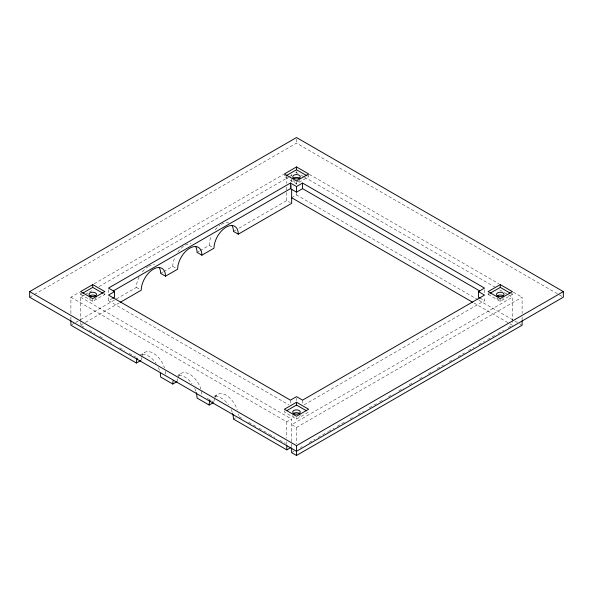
<?xml version="1.0" encoding="UTF-8"?>
<svg xmlns="http://www.w3.org/2000/svg" width="593" height="593" viewBox="0 0 593 593"><rect width="100%" height="100%" fill="white"/><g stroke="black" fill="none" stroke-linecap="round" stroke-linejoin="round"><path stroke-width="0.44" stroke-dasharray="2.96 2.22" d="M29.65 297.197L33.66 294.884M34.461 294.424L296.5 143.135L558.539 294.424M70.893 313.467L70.893 297.197L79.684 292.119M94.079 283.81L283.595 174.394M80.596 293.001L80.596 294.402L82.108 293.52M80.596 321.599L80.596 297.197L84.591 294.891M85.392 294.432L88.587 292.586M89.387 292.127L93.383 289.814M98.979 286.582L288.45 177.196M289.251 176.736L291.645 175.35M80.596 294.402L92.723 301.4L104.85 294.402L104.85 293.001M108.489 297.501L108.489 300.703L113.041 298.079M71.686 324.749L74.881 322.903M75.682 322.444L79.677 320.138M80.478 319.679L115.62 299.383M116.421 298.924L136.39 287.397A17.153 9.903 -60 0 1 139.096 277.02M160.651 273.388L162.927 272.076M163.683 271.638L172.778 266.39A17.153 9.903 -60 0 1 175.091 256.821M197.039 252.381L199.315 251.069M200.071 250.631L209.166 245.376A17.153 9.903 -60 0 1 211.486 235.814M233.427 231.374L235.814 229.995M239.001 228.157L286.797 200.56L290.259 202.561M291.645 197.758L296.5 194.956L478.106 299.806M80.596 325.209L84.584 322.911M85.385 322.451L119.697 302.638M139.941 355.177L144.796 352.375M177.715 375.384L181.184 373.382M214.103 396.391L217.572 394.389M233.427 419.051L235.503 417.85M488.15 293.001L488.15 294.402L489.662 293.52M304.165 404.819L484.511 300.703L484.511 297.501M70.893 297.197L286.797 421.853L291.645 419.051L291.645 447.063M284.373 410.645L284.373 412.046L296.5 419.051L308.627 412.046L308.627 410.645M488.15 294.402L500.277 301.4L512.404 294.402L512.404 293.001M512.404 321.599L512.404 297.197L291.645 424.655L296.5 427.457L522.107 297.197L522.107 313.467M291.645 452.667L294.046 451.28M300.443 447.589L302.045 446.662M309.242 442.504L314.846 439.272M318.041 437.426L327.64 431.882M328.44 431.422L334.037 428.19M337.239 426.345L344.437 422.186M350.04 418.954L352.435 417.568M358.039 414.337L363.635 411.105M369.231 407.873L373.234 405.56M374.035 405.101L376.429 403.714M379.631 401.869L382.833 400.023M388.43 396.791L393.226 394.019M398.83 390.787L403.625 388.015M409.229 384.783L412.424 382.937M419.622 378.779L422.824 376.933M428.42 373.701L433.224 370.929M437.219 368.624L443.616 364.925M449.22 361.693L454.016 358.921M458.018 356.615L464.415 352.917M468.411 350.611L474.015 347.379M478.81 344.607L484.414 341.375M487.609 339.53L494.807 335.371M498.009 333.525L503.605 330.294M508.409 327.521L511.603 325.676M559.34 294.884L563.35 297.197M309.301 174.335L498.906 283.802M513.308 292.119L522.107 297.197M510.892 293.52L512.404 294.402M295.648 172.059L298.049 173.438M301.244 175.291L303.646 176.677M304.446 177.137L494.807 287.042M499.61 289.814L503.605 292.119M504.406 292.579L507.608 294.432M508.409 294.891L512.404 297.197M479.959 298.079L484.511 300.703M478.907 300.273L514.109 320.591M514.909 321.058L518.912 323.363M519.713 323.83L521.306 324.749M474.015 303.045L509.209 323.363M510.01 323.83L512.404 325.209L512.404 322.503M209.166 245.376L212.635 247.377M172.778 266.39L176.247 268.392M136.39 287.397L139.859 289.399M103.338 293.52L104.85 294.402M108.489 300.703L288.835 404.819M80.596 297.197L291.645 419.051M81.389 325.676L84.584 327.514M89.373 330.279L94.962 333.503M99.743 336.268L103.738 338.573M109.32 341.798L114.108 344.563M119.697 347.787L124.486 350.552M129.274 353.317L136.457 357.46M207.194 398.303L213.258 401.809M239.075 416.709L243.056 419.006M248.63 422.231L252.618 424.529M253.411 424.988L255.805 426.367M258.985 428.205L262.973 430.511M263.766 430.97L268.547 433.728M269.341 434.187L274.922 437.404M279.703 440.162L285.277 443.386M522.107 317.077L522.107 319.79M500.277 299.302L500.277 301.4M484.511 289.695L484.511 293.698M308.627 174.646L308.627 176.751L296.5 183.756L284.373 176.751L284.373 174.646M302.563 400.142L302.563 404.945M296.5 139.133L296.5 143.135M296.5 171.466L296.5 173.275M296.5 181.406L296.5 185.016M296.5 193.148L296.5 194.956M296.5 398.244L296.5 400.646M296.5 417.65L296.5 419.051M296.5 427.457L296.5 443.72M291.645 174.268L291.645 176.069M291.645 178.96L291.645 184.386M291.645 185.105L291.645 187.818M290.437 400.142L290.437 404.945M286.797 176.165L286.797 183.393M286.797 187.003L286.797 191.524M286.797 192.429L286.797 200.56M286.797 421.853L286.797 438.116M286.797 441.733L286.797 444.446M108.489 289.695L108.489 293.698M92.723 299.302L92.723 301.4M80.596 322.503L80.596 324.312M70.893 317.077L70.893 319.79M299.769 415.938A3.773 2.179 0 0 1 299.168 416.39M293.831 416.39A3.773 2.179 0 0 1 293.231 415.938M292.853 415.411A3.773 2.179 0 0 1 292.727 414.848M300.273 414.848A3.773 2.179 0 0 1 300.147 415.411M96.37 297.768A3.773 2.179 0 0 1 94.613 299.087M90.84 299.087A3.773 2.179 0 0 1 90.054 298.739M89.454 298.286A3.773 2.179 0 0 1 89.076 297.768M299.769 180.643A3.773 2.179 0 0 1 295.522 181.658M294.61 181.436A3.773 2.179 0 0 1 293.231 180.643M503.924 297.768A3.773 2.179 0 0 1 503.546 298.286M502.946 298.739A3.773 2.179 0 0 1 502.16 299.087M499.299 299.302A3.773 2.179 0 0 1 496.63 297.768M215.229 229.75A17.153 9.903 -60 0 1 220.033 225.177M221.3 224.369A17.153 9.903 -60 0 1 229.098 223.146M177.781 252.166A17.153 9.903 -60 0 1 190.976 243.753M142.453 271.764A17.153 9.903 -60 0 1 147.887 266.768M148.517 266.39A17.153 9.903 -60 0 1 154.588 264.76M214.043 401.35A17.153 9.903 60 0 1 214.429 398.859M214.94 397.421A17.153 9.903 60 0 1 225.992 395.153A17.153 9.903 60 0 1 237.23 409.948M238.127 413.973A17.153 9.903 60 0 1 238.26 415.515M142.453 354.399A17.153 9.903 60 0 1 154.588 361.404M155.121 362.093A17.153 9.903 60 0 1 156.152 363.553M158.331 367.467A17.153 9.903 60 0 1 159.599 370.729M178.841 375.406A17.153 9.903 60 0 1 192.036 383.819M194.719 388.474A17.153 9.903 60 0 1 195.986 391.736M215.229 396.42A17.153 9.903 60 0 1 228.424 404.834M231.114 409.481A17.153 9.903 60 0 1 232.374 412.75M177.633 381.232A17.153 9.903 60 0 1 177.863 378.638M178.041 377.852A17.153 9.903 60 0 1 188.804 373.723A17.153 9.903 60 0 1 200.842 388.934M201.479 391.38A17.153 9.903 60 0 1 201.887 395.242M141.245 360.225A17.153 9.903 60 0 1 141.475 357.623M141.653 356.838A17.153 9.903 60 0 1 152.416 352.716A17.153 9.903 60 0 1 164.454 367.927M165.232 371.166A17.153 9.903 60 0 1 165.499 374.235"/><path stroke-width="0.89" d="M29.65 291.6L296.5 137.532L563.35 291.6L563.35 297.197L296.5 451.266L29.65 297.197L29.65 291.6L296.5 445.662L563.35 291.6M92.723 284.596L80.596 291.6L92.723 298.598L104.85 291.6L92.723 284.596L92.723 287.397L102.582 293.083M296.5 166.944L284.373 173.949L296.5 180.954L308.627 173.949L296.5 166.944L296.5 169.746L285.885 175.876M82.872 293.083L92.723 287.397M479.959 298.079L478.44 297.197L478.44 291.6L484.511 288.094L302.563 183.052L296.5 186.55L290.437 183.052L108.489 288.094L114.56 291.6L114.56 297.197L113.041 298.079M113.3 290.926L290.437 188.656L296.5 192.154L302.563 188.656L479.7 290.926M114.56 291.6L108.489 295.099L290.437 400.142L296.5 396.643L302.563 400.142L484.511 295.099L478.44 291.6M120.498 302.178L141.245 290.199A17.153 9.903 -60 0 1 153.372 269.185A17.153 9.903 -60 0 1 165.499 276.19L177.633 269.192A17.153 9.903 -60 0 1 189.76 248.178A17.153 9.903 -60 0 1 201.887 255.183L214.021 248.178A17.153 9.903 -60 0 1 226.148 227.171A17.153 9.903 -60 0 1 238.275 234.176L291.645 203.362L291.645 188.9M70.893 320.694L70.893 325.209L136.39 363.027L140.548 360.626M160.236 373.167A17.153 9.903 60 0 1 160.651 377.037L172.778 384.034L176.936 381.633M196.231 392.559A17.153 9.903 60 0 1 197.039 398.044L209.166 405.049L213.324 402.647M296.5 402.247L284.373 409.244L296.5 416.249L308.627 409.244L296.5 402.247L296.5 405.049L286.641 410.734M500.277 284.596L488.15 291.6L500.277 298.598L512.404 291.6L500.277 284.596L500.277 287.397L490.418 293.083M232.619 413.566A17.153 9.903 60 0 1 233.427 419.051L286.797 449.865L290.955 447.463M291.645 448.145L291.645 452.667L296.5 455.468L522.107 325.209L522.107 320.694M296.5 169.746L307.115 175.876M500.277 287.397L510.128 293.083M291.645 197.758L472.413 302.126M238.275 234.176L233.427 231.374A17.153 9.903 -60 0 0 231.804 225.31M201.887 255.183L197.039 252.381A17.153 9.903 -60 0 0 195.416 246.317M165.499 276.19L160.651 273.388A17.153 9.903 -60 0 0 159.02 267.324M296.5 405.049L306.359 410.734M302.563 183.052L302.563 188.656M296.5 186.55L296.5 192.154M296.5 445.662L296.5 455.468M290.437 183.052L290.437 188.656M286.797 445.343L286.797 449.865M293.231 413.758A3.773 2.179 0 0 1 299.769 413.758M89.454 296.107A3.773 2.179 0 0 1 95.992 296.107M293.231 178.463A3.773 2.179 0 0 1 299.769 178.463M497.008 296.107A3.773 2.179 0 0 1 503.546 296.107M136.39 363.027A17.153 9.903 60 0 1 137.317 358.202M172.778 384.034A17.153 9.903 60 0 1 173.193 380.654M209.166 405.049A17.153 9.903 60 0 1 210.092 400.216M498.387 296.285A3.773 2.179 0 0 0 504.05 294.402A3.773 2.179 0 0 0 498.387 292.512A3.773 2.179 0 0 0 498.387 296.285M294.61 413.936A3.773 2.179 0 0 0 300.273 412.046A3.773 2.179 0 0 0 294.61 410.163A3.773 2.179 0 0 0 294.61 413.936M90.84 296.285A3.773 2.179 0 0 0 96.496 294.402A3.773 2.179 0 0 0 90.84 292.512A3.773 2.179 0 0 0 90.84 296.285M294.61 178.634A3.773 2.179 0 0 0 300.273 176.751A3.773 2.179 0 0 0 294.61 174.861A3.773 2.179 0 0 0 294.61 178.634"/></g></svg>
